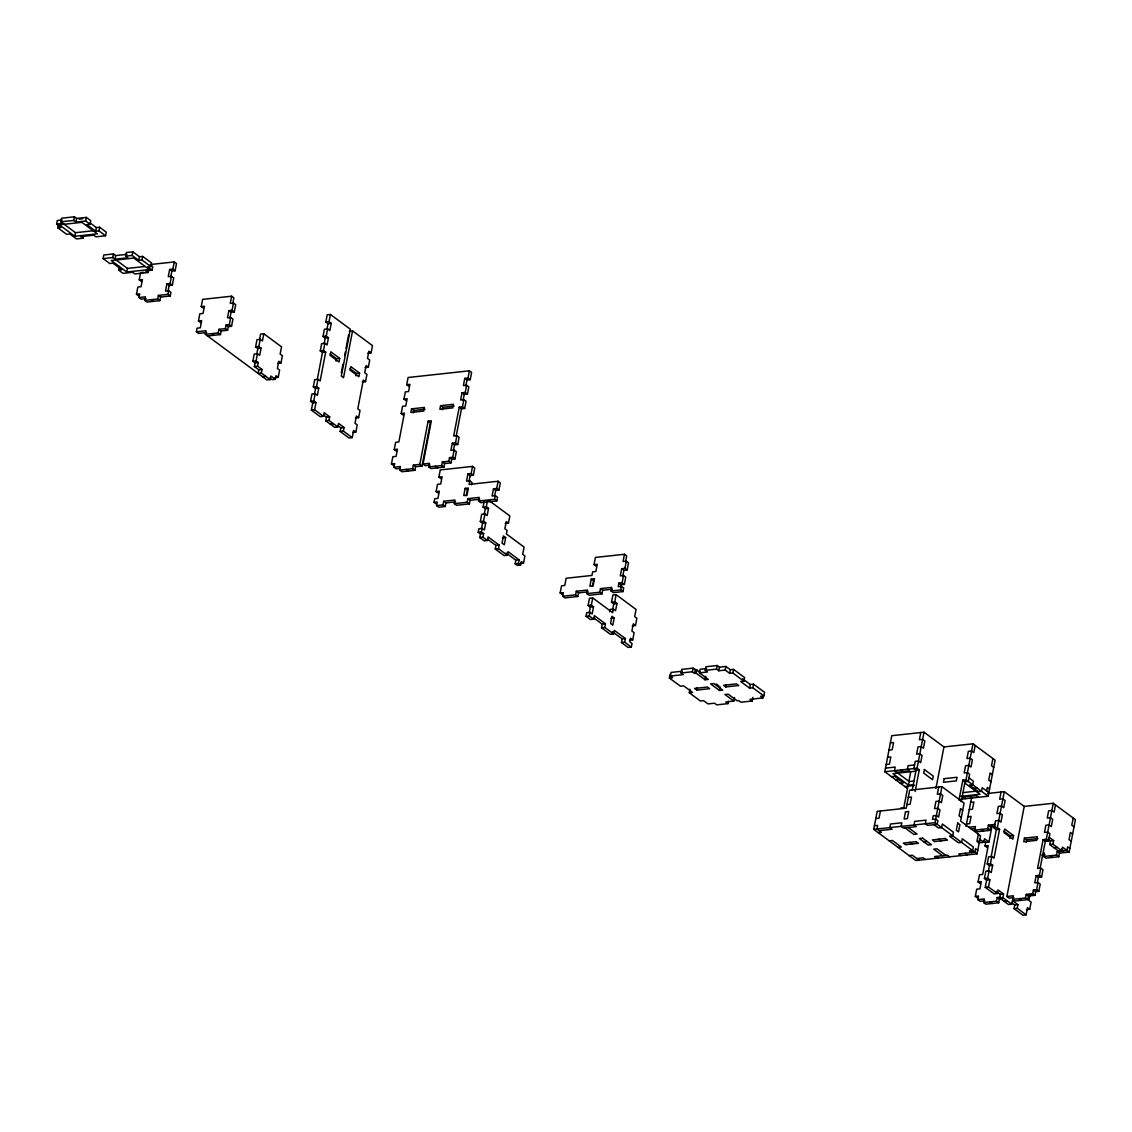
<?xml version="1.0" encoding="UTF-8"?>
<svg xmlns="http://www.w3.org/2000/svg" width="1132" height="1132" viewBox="0 0 1132 1132"><rect width="100%" height="100%" fill="white"/><g stroke="black" fill="none" stroke-linecap="round" stroke-linejoin="round"><path stroke-width="1.5" d="M58.496 224.178L57.803 227.787L61.029 227.433L56.6 224.15L57.293 220.556L62.133 220.032M94.621 230.603L75.519 232.683L60.831 221.815L61.524 218.207L74.429 216.806L76.651 218.448L86.329 217.401L90.758 220.669L90.065 224.278L86.839 224.631L95.696 231.183L98.923 230.843L105.559 235.753L106.252 232.159L99.616 227.235L96.39 227.589L90.065 222.905M90.065 224.278L85.636 220.995L75.957 222.056L73.736 220.415L74.429 216.806M75.957 222.056L76.651 218.448M74.825 236.277L59.317 224.801L81.9 222.339L97.394 233.829L74.825 236.277L75.519 232.683M85.636 220.995L86.329 217.401M57.803 227.787L66.661 234.352L69.887 233.999L76.523 238.923L82.976 238.215L83.443 235.81M95.696 231.183L96.39 227.589M98.923 230.843L99.616 227.235M119.299 266.473L118.605 270.081L121.831 269.727L112.974 263.162L109.747 263.515L103.097 258.591L103.79 254.997L113.469 253.936L115.69 255.577L126.968 254.346M150.542 264.959L152.749 266.6L152.056 270.194L147.627 266.911L150.853 266.572L151.547 262.964L142.689 256.398L139.462 256.752L132.826 251.842L126.374 252.535L125.68 256.143L127.888 257.785L114.997 259.186L112.776 257.544L113.469 253.936M114.997 259.186L115.69 255.577M126.756 272.005L111.261 260.53L133.845 258.068L149.339 269.558L126.756 272.005L127.449 268.411L116.186 260.063M150.853 266.572L141.995 260.006L138.769 260.36L132.133 255.436L132.826 251.842M138.769 260.36L139.462 256.752M141.995 260.006L142.689 256.398M138.684 295.905L136.463 294.263L137.849 287.061L141.076 286.707L142.462 279.505L139.236 279.859L140.623 272.642L143.849 272.303M146.056 298.622L141.217 299.159L138.995 297.518L139.689 293.91L136.463 294.263M118.605 270.081L123.034 273.364L132.699 272.303L134.92 273.944L147.825 272.543L148.292 270.138M159.881 300.645L157.659 299.004L158.353 295.41L160.574 297.051L159.881 300.645L146.976 302.046L144.755 300.419L145.448 296.81L138.995 297.518M150.372 264.534L174.271 261.931L176.493 263.572L175.106 270.774L172.885 269.133L169.659 269.487L168.272 276.689L171.498 276.335L173.72 277.977L172.333 285.179L170.111 283.552L166.885 283.891L165.498 291.108L168.725 290.754L170.932 292.396L170.239 295.99L160.574 297.051M167.989 291.306L169.107 285.533L166.885 283.891M170.762 276.887L171.88 271.128L169.659 269.487M170.239 295.99L168.031 294.348L168.725 290.754M170.111 283.552L171.498 276.335M172.885 269.133L174.271 261.931M206.647 332.553L198.581 333.431L196.374 331.789L197.067 328.181L200.293 327.827L201.68 320.625L198.454 320.979L199.84 313.776L203.067 313.423L204.453 306.22L201.227 306.574L202.614 299.372L231.65 296.202L233.857 297.843L232.753 303.602M259.497 339.855L260.615 334.096L263.827 333.742L281.543 346.873L280.156 354.075L282.377 355.717L280.991 362.919L278.769 361.278L277.382 368.48L279.604 370.122L278.217 377.324L275.996 375.683L275.302 379.291L270.873 376.008L270.18 379.602L266.954 379.956L205.359 334.336L206.052 330.728L196.374 331.789M218.957 329.327L221.165 330.969L220.471 334.577L218.264 332.935L218.957 329.327L225.41 328.62L227.617 330.261L228.31 326.667L226.103 325.025L225.41 328.62M231.65 296.202L230.263 303.404L233.489 303.065L235.697 304.692L234.31 311.908L232.102 310.267L228.876 310.621L227.49 317.823L230.716 317.469L232.923 319.111L231.536 326.313L228.31 326.667M229.98 318.021L231.084 312.248L228.876 310.621M231.536 326.313L229.329 324.672L230.716 317.469M232.102 310.267L233.489 303.065M270.18 379.602L261.322 373.051L262.016 369.442L257.587 366.16L258.28 362.565L255.054 362.919L252.846 361.278L254.233 354.075L257.459 353.722L259.667 355.363L261.053 348.161L258.846 346.519L255.62 346.873L257.006 339.657L260.233 339.317L262.44 340.944L263.827 333.742M262.016 369.442L258.789 369.796L254.36 366.513L255.054 362.919M256.723 354.274L257.827 348.5L255.62 346.873M258.28 362.565L256.073 360.924L257.459 353.722M258.846 346.519L260.233 339.317M258.789 369.796L258.096 373.404L261.322 373.051M352.561 330.869L372.485 345.628L371.098 352.83L368.89 351.189L367.504 358.391L369.711 360.033L368.325 367.235L366.117 365.594L364.716 372.796L366.938 374.437L365.551 381.654L363.33 380.012L357.783 408.822L360.004 410.463L358.618 417.666L356.396 416.024L355.009 423.241L357.231 424.868L355.844 432.084L353.623 430.443L352.236 437.645L343.378 431.08L344.071 427.486L338.539 423.382L337.845 426.976L328.988 420.425L329.681 416.817L324.148 412.727L323.455 416.321L314.597 409.756L315.984 402.553L312.757 402.907L310.536 401.266L311.923 394.063L315.149 393.71L317.37 395.351L318.757 388.149L316.536 386.507L313.309 386.861L314.71 379.659L317.922 379.305L320.144 380.946L325.691 352.123L323.483 350.481L320.257 350.835L321.644 343.633L324.87 343.279L327.077 344.92L328.464 337.718L326.257 336.077L323.03 336.43L324.417 329.228L327.643 328.874L329.851 330.516L331.237 323.313L329.03 321.672L325.804 322.026L327.19 314.809L330.417 314.47L350.34 329.228L341.326 376.05L343.534 377.692L352.561 330.869L349.335 331.209M323.455 416.321L320.229 416.675L311.371 410.109L312.757 402.907M314.427 394.261L315.531 388.502L313.309 386.861M317.243 379.63L322.464 352.476L320.257 350.835M324.134 343.831L325.238 338.072L323.03 336.43M326.907 329.426L328.011 323.653L325.804 322.026M315.984 402.553L313.762 400.912L315.149 393.71M316.536 386.507L317.922 379.305M323.483 350.481L324.87 343.279M326.257 336.077L327.643 328.874M329.03 321.672L330.417 314.47M335.978 361.122L336.445 358.717L330.12 354.033M337.845 426.976L334.619 427.33L325.761 420.779L326.455 417.17L323.681 415.119M339.671 358.363L338.977 361.971L330.12 355.406L330.813 351.797L339.671 358.363L336.445 358.717M341.312 372.838L342.982 364.164M344.652 355.49L345.331 352.024M345.996 348.557L348.67 334.69M352.236 437.645L349.01 437.999L340.152 431.433L340.845 427.825L338.086 425.788M355.915 375.881L356.382 373.475L350.043 368.791M359.594 373.121L358.901 376.73L350.057 370.164L350.75 366.57L359.594 373.121L356.382 373.475M393.667 465.577L391.46 463.936L392.846 456.734L396.073 456.38L397.459 449.178L394.233 449.531L395.62 442.329L398.846 441.975L404.393 413.166L401.167 413.505L402.553 406.303L405.78 405.949L407.166 398.747L403.94 399.101L405.327 391.898L408.553 391.545L409.94 384.342L406.713 384.696L408.1 377.494L469.398 370.815L471.605 372.456L470.219 379.659L466.992 380.012L464.785 378.371L463.398 385.573L466.625 385.22L468.832 386.861L467.445 394.063L464.219 394.417L462.012 392.776L460.625 399.992L463.851 399.638L466.059 401.28L464.672 408.482L461.446 408.836L459.238 407.195L453.677 436.004L456.903 435.65L459.125 437.292L457.738 444.508L454.512 444.848L452.291 443.206L450.904 450.423L454.13 450.069L456.352 451.71L454.965 458.913L451.739 459.267L449.517 457.625L448.824 461.219L451.045 462.861L451.739 459.267M399.426 468.478L396.2 468.832L393.993 467.191L394.686 463.596L391.46 463.936M414.864 470.332L412.656 468.69L413.35 465.082L415.557 466.724L414.864 470.332L401.959 471.733L399.752 470.091L400.445 466.497L393.993 467.191M411.539 408.85L410.845 412.458L423.75 411.058L424.443 407.449L411.539 408.85L413.76 410.492L425.052 409.26M413.293 412.897L413.76 410.492M428.122 421.161L430.33 422.802L422.01 466.03L419.802 464.389L428.122 421.161L431.349 420.807L423.028 464.035L425.236 465.677L430.075 465.153M443.9 467.162L441.678 465.535L442.371 461.927L444.593 463.568L443.9 467.162L430.995 468.577L428.773 466.936L429.467 463.328L423.028 464.035M440.574 405.695L439.881 409.303L452.786 407.888L453.479 404.294L440.574 405.695L442.782 407.336L454.073 406.105M442.329 409.742L442.782 407.336M436.259 503.981L434.037 502.339L434.73 498.731L437.957 498.377L439.343 491.175L436.117 491.529L437.504 484.326L440.73 483.972L442.117 476.77L438.891 477.124L440.277 469.922L472.539 466.398L474.747 468.04L473.36 475.256L470.134 475.596L467.926 473.954L466.54 481.171L469.766 480.817L471.973 482.458L471.52 484.85M445.23 506.528L443.022 504.886L443.716 501.278L445.937 502.919L445.23 506.528L438.792 507.221L436.57 505.594L437.263 501.985L434.037 502.339M453.394 450.621L454.512 444.848M456.224 435.947L461.446 408.836M463.115 400.19L464.219 394.417M465.889 385.771L466.992 380.012M454.965 458.913L452.743 457.271L454.13 450.069M457.738 444.508L455.517 442.867L456.903 435.65M464.672 408.482L462.464 406.841L463.851 399.638M467.445 394.063L465.238 392.436L466.625 385.22M470.219 379.659L468.011 378.017L469.398 370.815M469.426 503.896L467.219 502.254L467.912 498.646L470.12 500.287L469.426 503.896L456.521 505.297L454.314 503.655L455.007 500.047L443.716 501.278M465.153 488.373L463.766 495.575L466.992 495.222L468.379 488.019L465.153 488.373L467.36 490.015L466.257 495.774M469.03 481.369L470.134 475.596M469.766 480.817L469.072 484.411L498.108 481.256L500.316 482.897L498.929 490.099L495.703 490.453L493.495 488.812L492.095 496.014L495.321 495.66L497.542 497.302L496.849 500.91L480.718 502.665L478.511 501.023L479.204 497.415L467.912 498.646M473.36 475.256L471.153 473.615L472.539 466.398M489.081 500.585L509.839 515.951L508.452 523.154L506.245 521.512L504.858 528.729L507.065 530.37L506.372 533.964L524.088 547.081L522.701 554.298L524.908 555.925L523.522 563.142L521.314 561.5L520.621 565.094L518.399 563.453L519.093 559.859L508.027 551.652L507.334 555.26L498.476 548.695L499.17 545.1L488.104 536.893L487.397 540.502L482.982 537.219L483.675 533.611L480.449 533.964L478.228 532.323L478.921 528.729L482.147 528.375L484.369 530.017L485.755 522.814L483.534 521.173L480.308 521.512L481.694 514.31L484.921 513.97L487.142 515.598L488.529 508.395L486.307 506.754L483.081 507.108L484.199 501.349M487.397 540.502L484.185 540.841L479.756 537.573L480.449 533.964M481.411 528.927L482.529 523.154L480.308 521.512M484.185 514.508L485.303 508.749L483.081 507.108M483.675 533.611L481.454 531.969L482.147 528.375M483.534 521.173L484.921 513.97M486.307 506.754L487.425 500.995M494.599 496.212L495.703 490.453M496.849 500.91L494.627 499.269L495.321 495.66M498.929 490.099L496.722 488.458L498.108 481.256M507.334 555.26L504.108 555.614L495.25 549.048L495.943 545.44L487.637 539.299M505.679 537.573L504.292 544.775L502.07 543.134L503.457 535.931L505.679 537.573L502.452 537.926M520.621 565.094L517.395 565.448L515.173 563.807L515.867 560.213L506.188 553.024M562.378 594.654L560.156 593.012L561.543 585.796L564.769 585.456L566.156 578.254L591.965 575.438L592.659 571.83L595.885 571.49L597.272 564.274L594.045 564.627L595.432 557.425L624.468 554.27L626.675 555.911L625.572 561.67M577.801 596.493L575.594 594.852L576.287 591.258L578.494 592.885L577.801 596.493L564.91 597.894L562.689 596.253L563.382 592.659L560.156 593.012M601.998 593.861L599.79 592.22L600.484 588.612L602.691 590.253L601.998 593.861L589.093 595.262L586.885 593.621L587.579 590.027L576.287 591.258M591.272 579.046L589.885 586.249L593.111 585.895L594.498 578.693L591.272 579.046L593.479 580.674L592.376 586.447M613.346 609.087L615.567 610.728L616.954 603.526L613.728 603.865L611.506 602.238L612.907 595.022L616.119 594.682L636.057 609.441L634.67 616.643L636.877 618.284L635.491 625.487L633.283 623.845L631.897 631.048L634.104 632.689L632.717 639.891L630.51 638.25L629.817 641.858L632.024 643.5L631.331 647.094L624.694 642.184L625.388 638.575L614.308 630.383L613.615 633.977L604.757 627.425L605.45 623.817L594.385 615.61L593.692 619.218L590.465 619.572L586.036 616.289L586.73 612.695L589.956 612.341L592.163 613.983L593.55 606.766L591.343 605.139L588.116 605.478L589.503 598.276L592.729 597.922L612.653 612.695L613.346 609.087L610.12 609.441L609.667 611.832M589.22 612.893L590.324 607.12L588.116 605.478M593.692 619.218L589.263 615.935L589.956 612.341M591.343 605.139L592.729 597.922M613.615 633.977L610.389 634.33L601.531 627.765L602.224 624.171L593.918 618.015M624.468 554.27L623.081 561.472L626.307 561.118L628.515 562.76L627.128 569.962L624.921 568.321L621.694 568.674L620.308 575.877L623.52 575.523L625.741 577.164L624.355 584.367L622.133 582.739L618.907 583.079L618.213 586.687L621.44 586.334L623.661 587.975L622.968 591.583L613.289 592.63L611.068 590.989L611.775 587.395L600.484 588.612M612.624 609.639L613.728 603.865M616.954 603.526L614.733 601.884L616.119 594.682M614.181 617.931L612.794 625.133L610.572 623.491L611.959 616.289L614.181 617.931L610.955 618.284M620.661 587.126L621.128 584.72L618.907 583.079M622.798 576.075L623.902 570.316L621.694 568.674M622.968 591.583L620.746 589.942L621.44 586.334M622.133 582.739L623.52 575.523M624.921 568.321L626.307 561.118M631.331 647.094L628.104 647.447L621.468 642.537L622.161 638.929L612.469 631.755M689.996 689.176L689.303 692.784L692.529 692.43L683.671 685.865L680.445 686.218L669.38 678.026L670.073 674.417M669.38 678.026L672.606 677.672L670.399 676.03L671.092 672.422L682.37 671.205M670.399 676.03L683.289 674.63L681.082 672.988L681.775 669.38L693.067 668.149L700.694 672.436M706.566 668.559L700.114 669.267L699.42 672.875L708.278 679.426L705.052 679.78L696.194 673.215L694.581 673.399L692.374 671.757L693.067 668.149M694.581 673.399L695.274 669.79M696.194 673.215L696.888 669.62M696.774 690.081L694.553 688.454L707.458 687.039L709.679 688.681L696.774 690.081L697.241 687.69M699.42 672.875L707.486 671.998L705.278 670.356L705.972 666.748L717.264 665.517L719.471 667.158L725.923 666.465L730.352 669.734L733.578 669.394L744.644 677.587L743.95 681.195L740.724 681.535L749.582 688.1L752.808 687.747L763.888 695.954L764.581 692.345L753.502 684.153L750.275 684.492L742.691 678.875M705.052 679.78L705.745 676.186M743.95 681.195L732.885 672.988L729.659 673.342L725.23 670.059L718.778 670.767L716.57 669.125L717.264 665.517M718.778 670.767L719.471 667.158M719.443 690.435L710.585 683.884L713.811 683.53L722.669 690.096L719.443 690.435L720.136 686.841M725.23 670.059L725.923 666.465M725.81 686.926L723.589 685.284L736.493 683.884L738.701 685.525L725.81 686.926L726.263 684.52M729.659 673.342L730.352 669.734M732.885 672.988L733.578 669.394M689.303 692.784L700.383 700.977L703.609 700.637L708.038 703.906L714.49 703.213L716.697 704.854L727.989 703.623L728.456 701.217M727.989 703.623L725.782 701.982L733.847 701.104L734.541 697.496M749.582 688.1L750.275 684.492M752.808 687.747L753.502 684.153M733.847 701.104L724.989 694.539L728.216 694.185L737.059 700.75L738.672 700.581L740.894 702.222L752.186 700.991L752.879 697.383M752.186 700.991L749.964 699.35L762.869 697.935L763.336 695.543M873.72 829.36L877.187 811.347L906.208 808.191L909.689 790.178L941.937 786.669L964.082 803.069L960.615 821.082L980.538 835.841L977.072 853.853L915.788 860.532L873.72 829.36L935.004 822.695L977.072 853.853M906.958 788.127L884.814 771.727L891.747 735.701L924.009 732.192L943.932 746.95L972.968 743.795L995.113 760.195L988.179 796.221L960.757 799.206M880.413 811.007L879.026 818.21L875.8 818.563M907.963 786.132L903.803 807.753L900.577 808.107M908.897 781.335L910.736 771.727M913.68 784.575L908.472 785.141L909.166 781.533L896.487 772.151M920.783 732.546L919.396 739.748L922.622 739.394L924.83 741.036L923.443 748.238L921.236 746.596L918.01 746.95L916.623 754.153L919.849 753.813L922.056 755.454L920.67 762.657L918.462 761.015L915.236 761.369L913.849 768.571L916.057 770.213L919.283 769.859L915.123 791.466M912.208 790.221L916.057 770.213M919.283 769.859L917.076 768.218L924.009 732.192M935.923 788.579L943.932 746.95M938.711 787.023L937.324 794.225L940.551 793.872L942.772 795.513L941.385 802.715L939.164 801.074L935.938 801.428L934.551 808.63L937.777 808.29L939.999 809.918L938.598 817.134L936.39 815.493L933.164 815.832L932.471 819.441L935.697 819.087L937.904 820.728L937.211 824.337L927.547 825.384L925.325 823.742L926.018 820.148L914.727 821.379L914.033 824.973L916.255 826.615L903.35 828.016L901.129 826.374L901.822 822.78L890.53 824.011L889.837 827.605L892.058 829.247L879.154 830.647M935.004 822.695L941.937 786.669M958.96 800.126L962.808 780.174L966.035 779.821L988.179 796.221M961.181 801.753L965.016 781.802L962.808 780.174M966.035 779.821L972.968 743.795M975.176 745.436L973.789 752.639L971.581 750.997L968.355 751.351L966.969 758.553L970.195 758.199L972.402 759.841L971.015 767.043L968.808 765.402L965.582 765.756L964.195 772.958L967.421 772.618L969.629 774.246L968.242 781.462L965.016 781.802M966.035 826.388L971.482 798.06M989.892 830.379L987.684 828.737L988.378 825.129L990.585 826.77L989.892 830.379L977.001 831.779L974.779 830.138L975.473 826.544L969.02 827.237M978.331 834.199L976.944 841.401L979.152 843.043M986.651 790.971L987.345 787.377L989.566 789.018M992.891 758.553L991.505 765.756L993.726 767.397M978.388 841.034L980.609 842.675L983.835 842.321L984.529 838.727L988.958 842.01L992.141 825.426M977.539 898.03L975.317 896.388L976.704 889.186L979.93 888.832L981.317 881.63L978.09 881.984L979.477 874.781L982.703 874.428L988.264 845.604L985.038 845.958L985.731 842.349L983.51 840.708M984.911 900.747L980.071 901.284L977.85 899.643L978.543 896.035L975.317 896.388M1030.007 894.662L1028.889 900.435L1031.111 902.077L1029.724 909.279L1027.502 907.638L1026.116 914.84L1017.258 908.288L1017.951 904.68L1012.418 900.577L1011.725 904.185L1002.867 897.619L1003.56 894.025L998.028 889.922L997.334 893.516L988.477 886.964L989.863 879.762L986.637 880.102L984.43 878.474L985.816 871.258L989.043 870.918L991.25 872.546L992.637 865.343L990.429 863.702L987.203 864.056L988.59 856.853L991.816 856.5L994.023 858.141L999.57 829.332L997.363 827.69L994.137 828.03L995.523 820.827L998.749 820.474L1000.957 822.115L1002.344 814.913L1000.136 813.271L996.91 813.625L998.297 806.423L1001.523 806.069L1003.73 807.71L1005.131 800.508L1002.91 798.867L999.683 799.22L1001.07 792.018M997.334 893.516L994.108 893.87L985.25 887.318L986.637 880.102M988.307 871.456L989.41 865.697L987.203 864.056M991.123 856.825L996.344 829.671L994.137 828.03M989.863 879.762L987.642 878.121L989.043 870.918M990.429 863.702L991.816 856.5M997.363 827.69L1004.296 791.664L987.415 793.504M998.721 902.77L996.514 901.129L997.207 897.534L999.414 899.176L998.721 902.77L985.831 904.185L983.609 902.544L984.302 898.935L977.85 899.643M1009.871 838.317L1010.324 835.911L1003.999 831.228M1011.725 904.185L1008.499 904.539L999.641 897.973L1000.334 894.365L996.188 891.294M1013.55 835.558L1012.857 839.166L1003.999 832.6L1004.692 829.006L1013.55 835.558L1010.324 835.911M1013.932 897.591L1009.093 898.115L1006.886 896.473L1024.219 806.423L1004.296 791.664M1027.757 899.615L1025.55 897.973L1026.243 894.379L1028.45 896.006L1027.757 899.615L1014.852 901.015L1012.645 899.374L1013.338 895.78L1006.886 896.473M1024.432 838.147L1023.738 841.741L1036.643 840.34L1037.337 836.732L1024.432 838.147L1026.653 839.774L1037.945 838.557M1026.186 842.18L1026.653 839.774M1026.116 914.84L1022.889 915.194L1014.031 908.628L1014.725 905.034L1011.966 902.982M1033.389 890.063L1035.596 891.705L1034.903 895.313L1032.695 893.672L1033.389 890.063L1036.615 889.71L1038.822 891.351L1040.209 884.149L1038.002 882.507L1034.775 882.861L1036.162 875.659L1039.388 875.305L1041.596 876.946L1042.982 869.744L1040.775 868.103L1037.549 868.456L1043.096 839.633L1046.322 839.279L1048.529 840.92L1049.916 833.718L1047.708 832.077L1044.482 832.43L1045.869 825.228L1049.095 824.874L1051.303 826.516L1052.703 819.313L1050.482 817.672L1047.256 818.026L1048.642 810.823L1051.869 810.47L1054.09 812.111L1055.477 804.909M1037.266 883.059L1038.369 877.3L1036.162 875.659M1040.082 868.4L1045.303 841.274L1043.096 839.633M1036.615 889.71L1038.002 882.507M1039.388 875.305L1040.775 868.103M1046.322 839.279L1053.255 803.267L1024.219 806.423M1058.788 856.74L1056.566 855.099L1057.26 851.49L1059.481 853.132L1058.788 856.74L1045.883 858.141L1043.676 856.5L1044.369 852.905M1053.255 803.267L1075.4 819.667L1069.16 852.085L1062.509 847.161L1061.816 850.769L1058.59 851.123L1049.732 844.557L1050.425 840.949L1048.218 839.307M1061.816 850.769L1052.958 844.203L1053.651 840.609L1049.223 837.326M1073.193 818.026L1071.792 825.228L1074.013 826.869M79.127 219.113L82.594 218.745M60.831 221.815L73.736 220.415M56.6 224.15L63.052 223.457M105.559 235.753L95.88 236.814L93.673 235.173L80.768 236.574L82.976 238.215M103.097 258.591L112.776 257.544M125.68 256.143L132.133 255.436M127.449 268.411L144.825 266.515M152.056 270.194L145.604 270.902L147.825 272.543M171.88 271.128L175.106 270.774M169.107 285.533L172.333 285.179M158.353 295.41L168.031 294.348M144.755 300.419L157.659 299.004M231.084 312.248L234.31 311.908M226.103 325.025L229.329 324.672M221.165 330.969L227.617 330.261M205.359 334.336L218.264 332.935M207.566 335.978L220.471 334.577M328.011 323.653L331.237 323.313M325.238 338.072L328.464 337.718M257.827 348.5L261.053 348.161M322.464 352.476L325.691 352.123M252.846 361.278L256.073 360.924M367.872 353.184L371.098 352.83M277.764 363.273L280.991 362.919M254.36 366.513L257.587 366.16M262.525 376.687L265.751 376.333M365.098 367.589L368.325 367.235M274.991 377.678L278.217 377.324M275.302 379.291L272.076 379.645L269.869 378.003M362.325 381.993L365.551 381.654M315.531 388.502L318.757 388.149M464.785 378.371L468.011 378.017M310.536 401.266L313.762 400.912M462.012 392.776L465.238 392.436M311.371 410.109L314.597 409.756M326.455 417.17L329.681 416.817M325.761 420.779L328.988 420.425M355.391 418.019L358.618 417.666M459.238 407.195L462.464 406.841M330.19 424.047L333.416 423.708M340.845 427.825L344.071 427.486M340.152 431.433L343.378 431.08M352.618 432.424L355.844 432.084M452.291 443.206L455.517 442.867M449.517 457.625L452.743 457.271M413.35 465.082L419.802 464.389M442.371 461.927L448.824 461.219M415.557 466.724L422.01 466.03M444.593 463.568L451.045 462.861M399.752 470.091L412.656 468.69M428.773 466.936L441.678 465.535M467.926 473.954L471.153 473.615M493.495 488.812L496.722 488.458M445.937 502.919L455.602 501.872M470.12 500.287L479.798 499.24M436.57 505.594L443.022 504.886M454.314 503.655L467.219 502.254M478.511 501.023L494.627 499.269M485.303 508.749L488.529 508.395M482.529 523.154L485.755 522.814M505.226 523.508L508.452 523.154M478.228 532.323L481.454 531.969M479.756 537.573L482.982 537.219M495.943 545.44L499.17 545.1M495.25 549.048L498.476 548.695M515.867 560.213L519.093 559.859M515.173 563.807L518.399 563.453M520.295 563.481L523.522 563.142M623.902 570.316L627.128 569.962M621.128 584.72L624.355 584.367M578.494 592.885L588.173 591.838M602.691 590.253L612.37 589.206M562.689 596.253L575.594 594.852M586.885 593.621L599.79 592.22M611.068 590.989L620.746 589.942M611.506 602.238L614.733 601.884M590.324 607.12L593.55 606.766M586.036 616.289L589.263 615.935M602.224 624.171L605.45 623.817M601.531 627.765L604.757 627.425M632.264 625.84L635.491 625.487M622.161 638.929L625.388 638.575M629.491 640.245L632.717 639.891M621.468 642.537L624.694 642.184M681.082 672.988L692.374 671.757M705.278 670.356L716.57 669.125M763.888 695.954L760.662 696.307L762.869 697.935M890.36 742.903L893.587 742.564L892.2 749.766L888.974 750.12M887.587 757.322L890.813 756.968L889.427 764.171L886.2 764.524M885.507 768.133L895.186 767.072L894.492 770.68L896.7 772.321L909.604 770.906L907.397 769.265L908.09 765.671L914.543 764.963M884.814 771.727L917.076 768.218M915.547 771.203L892.978 773.665L908.472 785.141M891.45 776.651L894.676 776.297L903.534 782.863L900.308 783.202M895.879 779.934L899.105 779.58M909.166 781.533L914.373 780.967M904.737 786.485L914.415 785.438M973.874 788.367L977.1 788.014M908.288 797.381L911.515 797.041L910.128 804.244L906.902 804.597M963.332 792.57L977.227 791.056M960.912 796.362L980.015 794.282L964.506 782.806M970.648 802.376L973.874 802.022L972.487 809.224L969.261 809.578M874.413 825.766L877.64 825.412L876.946 829.02L881.375 832.289L878.149 832.643M967.874 816.78L971.1 816.441L969.714 823.643L966.487 823.997M988.378 825.129L994.83 824.436M971.242 828.879L974.468 828.525M990.585 826.77L995.424 826.247M974.779 830.138L987.684 828.737M889.214 840.85L892.441 840.496L901.298 847.047L898.072 847.401M996.344 829.671L999.57 829.332M923.783 841.784L927.009 841.43M985.731 842.349L988.958 842.01M909.138 855.608L912.364 855.254L919.014 860.178M1045.303 841.274L1048.529 840.92M1050.425 840.949L1053.651 840.609M916.793 858.537L923.245 857.83L925.467 859.471M1049.732 844.557L1052.958 844.203M1054.161 847.84L1057.387 847.486M1057.26 851.49L1066.938 850.443L1067.632 846.835L1069.853 848.476M1041.737 855.07L1044.963 854.717M1059.481 853.132L1069.16 852.085M1043.676 856.5L1056.566 855.099M989.41 865.697L992.637 865.343M984.43 878.474L987.642 878.121M1038.369 877.3L1041.596 876.946M985.25 887.318L988.477 886.964M1000.334 894.365L1003.56 894.025M1035.596 891.705L1038.822 891.351M997.207 897.534L1000.433 897.181M1026.243 894.379L1032.695 893.672M999.641 897.973L1002.867 897.619M1029.271 895.214L1032.497 894.874M999.414 899.176L1002.641 898.822M1028.45 896.006L1034.903 895.313M983.609 902.544L996.514 901.129M1012.645 899.374L1025.55 897.973M1004.07 901.256L1007.296 900.902M1014.725 905.034L1017.951 904.68M1014.031 908.628L1017.258 908.288M1026.498 909.633L1029.724 909.279M992.339 774.599L990.118 772.958L988.731 780.174L990.953 781.802M1072.627 834.072L1070.405 832.43L1069.018 839.633L1071.24 841.274M968.935 777.854L973.364 781.137L972.671 784.731L969.445 785.084L978.303 791.65L981.529 791.296L982.222 787.688L988.873 792.612M1061.505 849.156L1063.712 850.797M978.501 797.268L976.279 795.626L963.374 797.041L965.596 798.668M969.827 796.334L972.048 797.975M1050.114 855.806L1052.336 857.448M406.713 384.696L408.935 386.337M962.695 810.271L960.488 808.63L959.087 815.847L961.309 817.474M403.94 399.101L406.162 400.742M900.945 769.972L903.152 771.614M981.232 829.445L983.439 831.086M979.406 839.038L983.835 842.321M401.167 413.505L403.388 415.147M985.038 845.958L987.246 847.599M594.045 564.627L596.253 566.269M977.765 850.245L975.558 848.618L974.864 852.212L958.733 853.967L960.941 855.608M933.985 824.69L938.414 827.959L941.64 827.619L942.333 824.011L953.413 832.204L952.719 835.812L949.493 836.166L958.351 842.732L961.577 842.378L962.271 838.77L973.336 846.977L972.643 850.571L969.417 850.924L971.638 852.566M965.186 853.273L967.393 854.901M435.226 466.228L437.447 467.87M938.796 839.208L941.017 840.85M1019.097 898.681L1021.305 900.322M438.891 477.124L441.112 478.765M716.344 684.025L718.877 685.907M949.649 856.839L947.442 855.198L934.537 856.599L936.758 858.24M908.189 827.492L917.047 834.058L913.821 834.411L904.963 827.846M945.828 855.368L936.971 848.816L933.744 849.17L942.602 855.721M201.227 306.574L203.449 308.215M394.233 449.531L396.441 451.173M978.09 881.984L980.312 883.625M936.15 856.429L938.371 858.07M406.204 469.384L408.411 471.025M436.117 491.529L438.339 493.17M909.774 842.364L911.982 844.005M990.061 901.836L992.269 903.478M198.454 320.979L200.661 322.62M139.236 279.859L141.458 281.486M211.811 333.629L214.019 335.27M151.207 299.711L153.428 301.353M905.515 811.8L904.128 819.002L907.355 818.648L908.741 811.446L905.515 811.8M924.405 769.534L923.712 773.142L932.57 779.693L933.263 776.099L924.405 769.534M944.145 778.674L943.451 782.269L956.356 780.868L957.049 777.274L944.145 778.674M957.7 823.049L956.314 830.251L958.535 831.893L959.922 824.69L957.7 823.049M922.58 838.147L919.354 838.501L928.212 845.066L931.438 844.713L922.58 838.147M916.227 841.67L903.322 843.071L905.529 844.713L918.434 843.312L916.227 841.67M945.248 838.501L932.358 839.916L934.565 841.557L947.47 840.142L945.248 838.501"/></g></svg>
